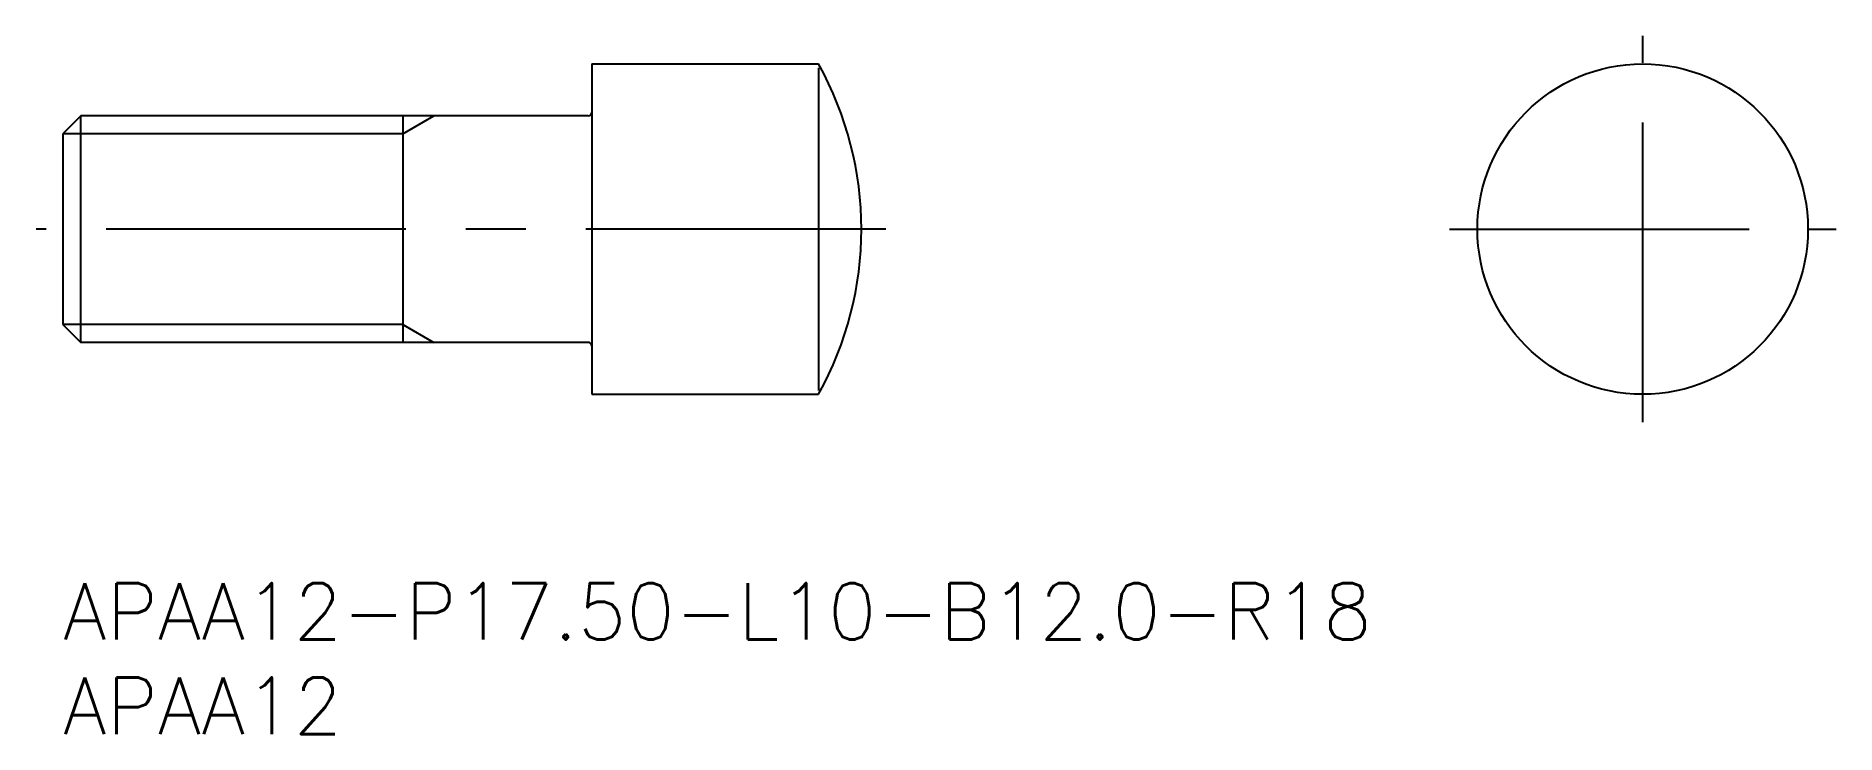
# Model space of a CAD drawing. Extents: x -1.4 to 93.9, y -8 to 29.
import ezdxf

# ---------------------------------------------------------------- set-up
doc = ezdxf.new("R2010")
doc.units = 0
doc.header["$LTSCALE"] = 0.5
doc.linetypes.add('CENTER', pattern=[50.8, 31.75, -6.35, 6.35, -6.35])
for name, color, linetype in [('MSM_CENTER', 1, 'CENTER'), ('MSM_CONTINUOUS', 7, 'CONTINUOUS'), ('MSM_NARROW', 5, 'CONTINUOUS'), ('MSM_PART_NUMBER', 7, 'CONTINUOUS')]:
    doc.layers.add(name, color=color, linetype=linetype)
doc.styles.get("Standard").update_dxf_attribs({"font": 'txt.shx', "height": 2, "bigfont": 'bigfont.shx'})

# ---------------------------------------------------------------- blocks, each defined once
blk = doc.blocks.new('*U11')
at = {"layer": 'MSM_PART_NUMBER'}
blk.add_text('APAA12-P17.50-L10-B12.0-R18', height=3, dxfattribs=at).set_placement((0, -3))
blk = doc.blocks.new('*U12')
at = {"layer": 'MSM_PART_NUMBER'}
blk.add_text('APAA12', height=3, dxfattribs=at).set_placement((0, -8))

msp = doc.modelspace()

# ---------------------------------------------------------------- linework, layer by layer
at = {"layer": 'MSM_CENTER'}
for p, q in [((83.637, 8.517), (83.637, 28.983)), ((43.56, 18.75), (-1.428, 18.75)), ((73.404, 18.75), (93.87, 18.75))]:
    msp.add_line(p, q, dxfattribs=at)
at = {"layer": 'MSM_CONTINUOUS'}
for p, q in [((28, 27.5), (28, 10)), ((28, 27.5), (40, 27.5)), ((0.947, 24.75), (0, 23.803)), ((27.8, 24.75), (0.947, 24.75)), ((0.947, 12.75), (0.947, 24.75)), ((18, 24.75), (18, 12.75)), ((0, 23.803), (0, 13.697)), ((0, 13.697), (0.947, 12.75)), ((27.8, 12.75), (0.947, 12.75)), ((28, 10), (40, 10))]:
    msp.add_line(p, q, dxfattribs=at)
msp.add_circle((83.637, 18.75), 8.75, dxfattribs=at)
for centre, radius, start, end in [((24.27, 18.75), 18, 330.9147, 29.0853), ((27.8, 24.95), 0.2, 270, 0), ((27.8, 12.55), 0.2, 0, 90)]:
    msp.add_arc(centre, radius, start, end, dxfattribs=at)
at = {"layer": 'MSM_NARROW'}
for p, q in [((40, 27.3), (40, 10.202)), ((18, 23.803), (19.64, 24.75)), ((18, 23.803), (0, 23.803)), ((18, 13.697), (0, 13.697)), ((18, 13.697), (19.64, 12.75))]:
    msp.add_line(p, q, dxfattribs=at)

# ---------------------------------------------------------------- block references
at = {"layer": 'MSM_CONTINUOUS'}
for name in ['*U11', '*U12']:
    msp.add_blockref(name, (0, 0), dxfattribs=at)

doc.saveas('drawing.dxf')
